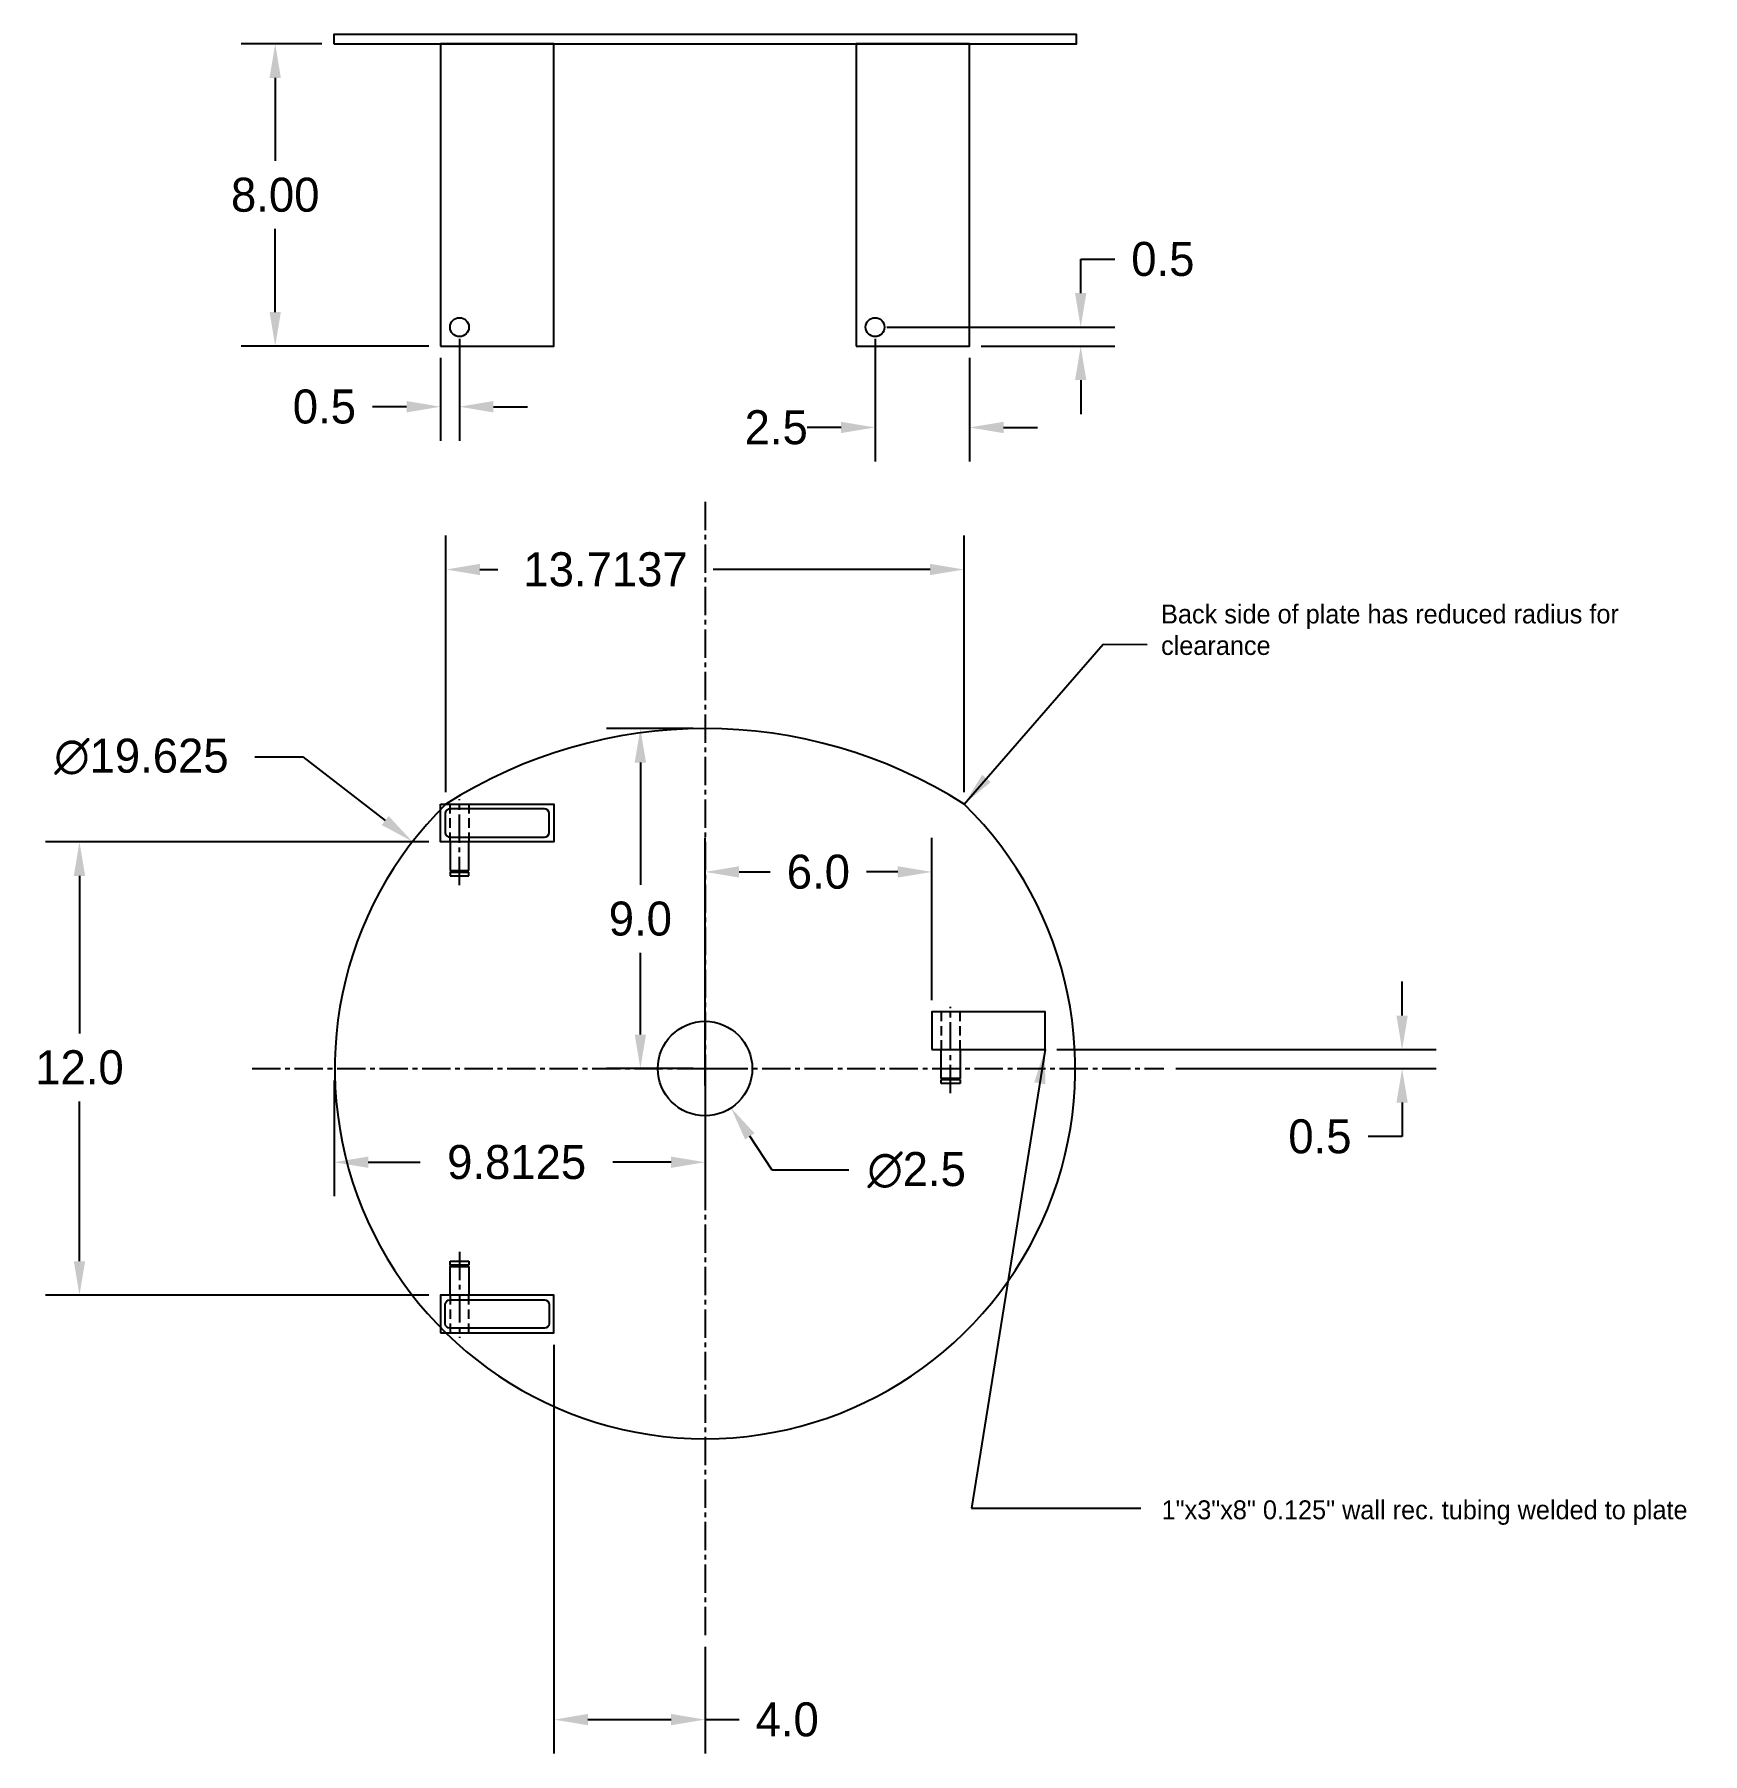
# Model space of a CAD drawing. Header units: inches. Extents: x 0.9 to 45, y -6.6 to 38.9.
import ezdxf

# ---------------------------------------------------------------- set-up
doc = ezdxf.new("R2010")
doc.units = ezdxf.units.IN
doc.header["$MEASUREMENT"] = 0
doc.linetypes.add('CENTER2', pattern=[1.125, 0.75, -0.125, 0.125, -0.125])
doc.linetypes.add('DASHED2', pattern=[0.375, 0.25, -0.125])
doc.layers.add('Dem', color=7, linetype='Continuous')
doc.dimstyles.get("Standard").update_dxf_attribs({"dimtxt": 0.18, "dimasz": 0.18, "dimexe": 0.18, "dimexo": 0.0625, "dimgap": 0.09, "dimtad": 0, "dimtih": 1, "dimtoh": 1, "dimdec": 4, "dimzin": 0, "dimdsep": 46, "dimtxsty": 'Standard', "dimcen": 0.09, "dimadec": 0, "dimazin": 0, "dimtfac": 1, "dimtdec": 4, "dimtofl": 0, "dimtmove": 0, "dimatfit": 3, "dimfxl": 0, "dimtolj": 1, "dimtzin": 0, "dimarcsym": 0})

# ---------------------------------------------------------------- blocks, each defined once
blk = doc.blocks.new('*D1')
at = {"layer": 'Defpoints', "color": 0}
for p in [(7.238, 38.632), (8.785, 38.632), (11.614, 30.632)]:
    blk.add_point(p, dxfattribs=at)
at = {"layer": 'Dem', "color": 0, "lineweight": -2}
for p, q in [((8.473, 38.632), (6.338, 38.632)), ((7.238, 37.732), (7.238, 35.532)), ((7.238, 31.532), (7.238, 33.732)), ((11.302, 30.632), (6.338, 30.632))]:
    blk.add_line(p, q, dxfattribs=at)
at = {"layer": 'Dem', "color": 0}
for points in [[(7.088, 37.732), (7.388, 37.732), (7.238, 38.632)], [(7.088, 31.532), (7.388, 31.532), (7.238, 30.632)]]:
    blk.add_solid(points, dxfattribs=at)
at = {"layer": 'Dem', "color": 0, "insert": (7.238, 34.632), "char_height": 0.9, "attachment_point": 5}
blk.add_mtext('\\A1;8.00', dxfattribs=at)
blk = doc.blocks.new('*D2')
at = {"layer": 'Defpoints', "color": 0}
for p in [(23.114, 31.132), (25.614, 30.632), (25.614, 28.477)]:
    blk.add_point(p, dxfattribs=at)
at = {"layer": 'Dem', "color": 0, "lineweight": -2}
for p, q in [((23.114, 30.82), (23.114, 27.577)), ((25.614, 30.32), (25.614, 27.577)), ((22.214, 28.477), (21.314, 28.477)), ((26.514, 28.477), (27.414, 28.477))]:
    blk.add_line(p, q, dxfattribs=at)
at = {"layer": 'Dem', "color": 0}
for points in [[(22.214, 28.627), (22.214, 28.327), (23.114, 28.477)], [(26.514, 28.627), (26.514, 28.327), (25.614, 28.477)]]:
    blk.add_solid(points, dxfattribs=at)
at = {"layer": 'Dem', "color": 0, "insert": (20.498, 28.477), "char_height": 0.9, "attachment_point": 5}
blk.add_mtext('\\A1;2.5', dxfattribs=at)
blk = doc.blocks.new('*D3')
at = {"layer": 'Defpoints', "color": 0}
for p in [(23.114, 31.132), (28.557, 31.132), (25.614, 30.632)]:
    blk.add_point(p, dxfattribs=at)
at = {"layer": 'Dem', "color": 0, "lineweight": -2}
for p, q in [((28.557, 32.032), (28.557, 32.932)), ((28.557, 32.932), (29.457, 32.932)), ((23.427, 31.132), (29.457, 31.132)), ((25.927, 30.632), (29.457, 30.632)), ((28.557, 29.732), (28.557, 28.832))]:
    blk.add_line(p, q, dxfattribs=at)
at = {"layer": 'Dem', "color": 0}
for points in [[(28.407, 32.032), (28.707, 32.032), (28.557, 31.132)], [(28.407, 29.732), (28.707, 29.732), (28.557, 30.632)]]:
    blk.add_solid(points, dxfattribs=at)
at = {"layer": 'Dem', "color": 0, "insert": (30.732, 32.932), "char_height": 0.9, "attachment_point": 5}
blk.add_mtext('\\A1;0.5', dxfattribs=at)
blk = doc.blocks.new('*D4')
at = {"layer": 'Defpoints', "color": 0}
for p in [(11.614, 17.507), (2.057, 5.507), (11.614, 5.507)]:
    blk.add_point(p, dxfattribs=at)
at = {"layer": 'Dem', "color": 0, "lineweight": -2}
for p, q in [((11.302, 17.507), (1.157, 17.507)), ((2.057, 16.607), (2.057, 12.435)), ((2.057, 6.407), (2.057, 10.635)), ((11.302, 5.507), (1.157, 5.507))]:
    blk.add_line(p, q, dxfattribs=at)
at = {"layer": 'Dem', "color": 0}
for points in [[(1.907, 16.607), (2.207, 16.607), (2.057, 17.507)], [(1.907, 6.407), (2.207, 6.407), (2.057, 5.507)]]:
    blk.add_solid(points, dxfattribs=at)
at = {"layer": 'Dem', "color": 0, "insert": (2.057, 11.535), "char_height": 0.9, "attachment_point": 5}
blk.add_mtext('\\A1;12.0', dxfattribs=at)
blk = doc.blocks.new('*D5')
at = {"layer": 'Defpoints', "color": 0}
for p in [(10.86, 17.521), (26.368, 5.494)]:
    blk.add_point(p, dxfattribs=at)
at = {"layer": 'Dem', "color": 0, "lineweight": -2}
for p, q in [((6.698, 19.76), (7.973, 19.76)), ((7.973, 19.76), (10.149, 18.072)), ((18.614, 11.057), (18.614, 11.957)), ((18.164, 11.507), (19.064, 11.507))]:
    blk.add_line(p, q, dxfattribs=at)
at = {"layer": 'Dem', "color": 0}
blk.add_solid([(10.241, 18.191), (10.057, 17.954), (10.86, 17.521)], dxfattribs=at)
at = {"layer": 'Dem', "color": 0, "insert": (3.698, 19.76), "char_height": 0.9, "attachment_point": 5}
blk.add_mtext('\\A1;∅19.625', dxfattribs=at)
blk = doc.blocks.new('*D6')
at = {"layer": 'Defpoints', "color": 0}
for p in [(16.902, 20.507), (18.614, 20.507), (18.614, 11.507)]:
    blk.add_point(p, dxfattribs=at)
at = {"layer": 'Dem', "color": 0, "lineweight": -2}
for p, q in [((18.302, 20.507), (16.002, 20.507)), ((16.902, 19.607), (16.902, 16.371)), ((16.902, 12.407), (16.902, 14.571)), ((18.302, 11.507), (16.002, 11.507))]:
    blk.add_line(p, q, dxfattribs=at)
at = {"layer": 'Dem', "color": 0}
for points in [[(16.752, 19.607), (17.052, 19.607), (16.902, 20.507)], [(16.752, 12.407), (17.052, 12.407), (16.902, 11.507)]]:
    blk.add_solid(points, dxfattribs=at)
at = {"layer": 'Dem', "color": 0, "insert": (16.902, 15.471), "char_height": 0.9, "attachment_point": 5}
blk.add_mtext('\\A1;9.0', dxfattribs=at)
blk = doc.blocks.new('*D7')
at = {"layer": 'Defpoints', "color": 0}
for p in [(8.802, 11.507), (18.614, 11.507), (8.802, 9.027)]:
    blk.add_point(p, dxfattribs=at)
at = {"layer": 'Dem', "color": 0, "lineweight": -2}
for p, q in [((8.802, 11.195), (8.802, 8.127)), ((18.614, 11.195), (18.614, 8.127)), ((9.702, 9.027), (11.078, 9.027)), ((17.714, 9.027), (16.178, 9.027))]:
    blk.add_line(p, q, dxfattribs=at)
at = {"layer": 'Dem', "color": 0}
for points in [[(9.702, 9.177), (9.702, 8.877), (8.802, 9.027)], [(17.714, 9.177), (17.714, 8.877), (18.614, 9.027)]]:
    blk.add_solid(points, dxfattribs=at)
at = {"layer": 'Dem', "color": 0, "insert": (13.628, 9.027), "char_height": 0.9, "attachment_point": 5}
blk.add_mtext('\\A1;9.8125', dxfattribs=at)
blk = doc.blocks.new('*D8')
at = {"layer": 'Defpoints', "color": 0}
for p in [(17.926, 12.55), (19.303, 10.464)]:
    blk.add_point(p, dxfattribs=at)
at = {"layer": 'Dem', "color": 0, "lineweight": -2}
for p, q in [((18.614, 11.057), (18.614, 11.957)), ((18.164, 11.507), (19.064, 11.507)), ((20.391, 8.817), (19.799, 9.713)), ((22.416, 8.817), (20.391, 8.817))]:
    blk.add_line(p, q, dxfattribs=at)
at = {"layer": 'Dem', "color": 0}
blk.add_solid([(19.924, 9.796), (19.674, 9.63), (19.303, 10.464)], dxfattribs=at)
at = {"layer": 'Dem', "color": 0, "insert": (24.216, 8.817), "char_height": 0.9, "attachment_point": 5}
blk.add_mtext('\\A1;∅2.5', dxfattribs=at)
blk = doc.blocks.new('*D9')
at = {"layer": 'Defpoints', "color": 0}
for p in [(14.614, 4.507), (18.614, -3.493), (18.614, -5.727)]:
    blk.add_point(p, dxfattribs=at)
at = {"layer": 'Dem', "color": 0, "lineweight": -2}
for p, q in [((14.614, 4.195), (14.614, -6.627)), ((18.614, -3.805), (18.614, -6.627)), ((15.514, -5.727), (17.714, -5.727)), ((18.614, -5.727), (19.514, -5.727))]:
    blk.add_line(p, q, dxfattribs=at)
at = {"layer": 'Dem', "color": 0}
for points in [[(15.514, -5.577), (15.514, -5.877), (14.614, -5.727)], [(17.714, -5.577), (17.714, -5.877), (18.614, -5.727)]]:
    blk.add_solid(points, dxfattribs=at)
at = {"layer": 'Dem', "color": 0, "insert": (20.789, -5.727), "char_height": 0.9, "attachment_point": 5}
blk.add_mtext('\\A1;4.0', dxfattribs=at)
blk = doc.blocks.new('*D10')
at = {"layer": 'Defpoints', "color": 0}
for p in [(25.471, 24.717), (11.758, 18.507), (25.471, 18.508)]:
    blk.add_point(p, dxfattribs=at)
at = {"layer": 'Dem', "color": 0, "lineweight": -2}
for p, q in [((11.758, 18.82), (11.758, 25.617)), ((25.471, 18.82), (25.471, 25.617)), ((12.658, 24.717), (13.131, 24.717)), ((24.571, 24.717), (18.831, 24.717))]:
    blk.add_line(p, q, dxfattribs=at)
at = {"layer": 'Dem', "color": 0}
for points in [[(12.658, 24.867), (12.658, 24.567), (11.758, 24.717)], [(24.571, 24.867), (24.571, 24.567), (25.471, 24.717)]]:
    blk.add_solid(points, dxfattribs=at)
at = {"layer": 'Dem', "color": 0, "insert": (15.981, 24.717), "char_height": 0.9, "attachment_point": 5}
blk.add_mtext('\\A1;13.7137', dxfattribs=at)
blk = doc.blocks.new('*D11')
at = {"layer": 'Defpoints', "color": 0}
for p in [(27.614, 12.007), (30.759, 11.507), (37.064, 11.507)]:
    blk.add_point(p, dxfattribs=at)
at = {"layer": 'Dem', "color": 0, "lineweight": -2}
for p, q in [((37.064, 12.907), (37.064, 13.807)), ((27.927, 12.007), (37.964, 12.007)), ((31.071, 11.507), (37.964, 11.507)), ((37.064, 10.607), (37.064, 9.707)), ((37.064, 9.707), (36.164, 9.707))]:
    blk.add_line(p, q, dxfattribs=at)
at = {"layer": 'Dem', "color": 0}
for points in [[(36.914, 12.907), (37.214, 12.907), (37.064, 12.007)], [(36.914, 10.607), (37.214, 10.607), (37.064, 11.507)]]:
    blk.add_solid(points, dxfattribs=at)
at = {"layer": 'Dem', "color": 0, "insert": (34.889, 9.707), "char_height": 0.9, "attachment_point": 5}
blk.add_mtext('\\A1;0.5', dxfattribs=at)
blk = doc.blocks.new('*D12')
at = {"layer": 'Defpoints', "color": 0}
for p in [(24.614, 16.712), (24.614, 13.007), (18.614, 11.507)]:
    blk.add_point(p, dxfattribs=at)
at = {"layer": 'Dem', "color": 0, "lineweight": -2}
for p, q in [((18.614, 11.82), (18.614, 17.612)), ((24.614, 13.32), (24.614, 17.612)), ((19.514, 16.712), (20.339, 16.712)), ((23.714, 16.712), (22.889, 16.712))]:
    blk.add_line(p, q, dxfattribs=at)
at = {"layer": 'Dem', "color": 0}
for points in [[(19.514, 16.862), (19.514, 16.562), (18.614, 16.712)], [(23.714, 16.862), (23.714, 16.562), (24.614, 16.712)]]:
    blk.add_solid(points, dxfattribs=at)
at = {"layer": 'Dem', "color": 0, "insert": (21.614, 16.712), "char_height": 0.9, "attachment_point": 5}
blk.add_mtext('\\A1;6.0', dxfattribs=at)
blk = doc.blocks.new('*D13')
at = {"layer": 'Defpoints', "color": 0}
for p in [(12.114, 31.132), (11.614, 30.632), (11.614, 29.026)]:
    blk.add_point(p, dxfattribs=at)
at = {"layer": 'Dem', "color": 0, "lineweight": -2}
for p, q in [((12.114, 30.82), (12.114, 28.126)), ((11.614, 30.32), (11.614, 28.126)), ((10.714, 29.026), (9.814, 29.026)), ((13.014, 29.026), (13.914, 29.026))]:
    blk.add_line(p, q, dxfattribs=at)
at = {"layer": 'Dem', "color": 0}
for points in [[(10.714, 29.176), (10.714, 28.876), (11.614, 29.026)], [(13.014, 29.176), (13.014, 28.876), (12.114, 29.026)]]:
    blk.add_solid(points, dxfattribs=at)
at = {"layer": 'Dem', "color": 0, "insert": (8.539, 29.026), "char_height": 0.9, "attachment_point": 5}
blk.add_mtext('\\A1;0.5', dxfattribs=at)

msp = doc.modelspace()

# ---------------------------------------------------------------- linework, layer by layer
at = {"linetype": 'CENTER2'}
for p, q in [((18.61442, 26.50716), (18.61442, -3.49284)), ((6.62485, 11.50716), (30.75875, 11.50716))]:
    msp.add_line(p, q, dxfattribs=at)
at = {"color": 3, "linetype": 'DASHED2'}
for p, q in [((11.86442, 17.50716), (11.86442, 18.50716)), ((12.36442, 18.50716), (12.36442, 17.50716)), ((24.86442, 13.00716), (24.86442, 12.00716)), ((25.36442, 12.00716), (25.36442, 13.00716)), ((11.86442, 5.50716), (11.86442, 4.50716)), ((12.36442, 4.50716), (12.36442, 5.50716))]:
    msp.add_line(p, q, dxfattribs=at)
msp.add_line((11.86442, 18.50716), (12.36442, 18.50716))
at = {"color": 3, "linetype": 'CENTER2'}
for p, q in [((12.11442, 16.35716), (12.11442, 18.63821)), ((25.11442, 10.85716), (25.11442, 13.13821)), ((12.11442, 6.65716), (12.11442, 4.37611))]:
    msp.add_line(p, q, dxfattribs=at)
at = {"color": 3}
for p, q in [((11.86442, 17.50716), (11.86442, 16.74716)), ((12.36442, 16.74716), (12.36442, 17.50716)), ((11.86442, 16.74716), (11.88042, 16.74716)), ((11.88042, 16.70716), (11.86442, 16.70716)), ((11.86442, 16.70716), (11.86442, 16.60716)), ((11.86442, 16.60716), (12.36442, 16.60716)), ((11.88042, 16.74716), (11.88042, 16.70716)), ((11.88042, 16.74716), (12.34842, 16.74716)), ((11.88042, 16.70716), (12.34842, 16.70716)), ((12.34842, 16.70716), (12.34842, 16.74716)), ((12.34842, 16.74716), (12.36442, 16.74716)), ((12.36442, 16.70716), (12.34842, 16.70716)), ((12.36442, 16.60716), (12.36442, 16.70716)), ((24.86442, 11.24716), (24.86442, 12.00716)), ((25.36442, 12.00716), (25.36442, 11.24716)), ((24.88042, 11.24716), (24.86442, 11.24716)), ((24.86442, 11.10716), (24.86442, 11.20716)), ((24.86442, 11.20716), (24.88042, 11.20716)), ((25.36442, 11.10716), (24.86442, 11.10716)), ((25.34842, 11.24716), (24.88042, 11.24716)), ((24.88042, 11.20716), (24.88042, 11.24716)), ((25.34842, 11.20716), (24.88042, 11.20716)), ((25.34842, 11.24716), (25.34842, 11.20716)), ((25.36442, 11.24716), (25.34842, 11.24716)), ((25.34842, 11.20716), (25.36442, 11.20716)), ((25.36442, 11.20716), (25.36442, 11.10716)), ((11.86442, 6.40716), (12.36442, 6.40716)), ((11.86442, 6.30716), (11.86442, 6.40716)), ((12.36442, 6.40716), (12.36442, 6.30716)), ((11.88042, 6.30716), (11.86442, 6.30716)), ((11.86442, 5.50716), (11.86442, 6.26716)), ((11.86442, 6.26716), (11.88042, 6.26716)), ((11.88042, 6.30716), (12.34842, 6.30716)), ((11.88042, 6.26716), (11.88042, 6.30716)), ((11.88042, 6.26716), (12.34842, 6.26716)), ((12.34842, 6.30716), (12.34842, 6.26716)), ((12.36442, 6.30716), (12.34842, 6.30716)), ((12.34842, 6.26716), (12.36442, 6.26716)), ((12.36442, 6.26716), (12.36442, 5.50716))]:
    msp.add_line(p, q, dxfattribs=at)
for points in [[(8.78538, 38.63216), (28.44346, 38.63216), (28.44346, 38.88216), (8.78538, 38.88216)], [(11.61442, 30.63216), (14.61442, 30.63216), (14.61442, 38.63216), (11.61442, 38.63216)], [(22.61442, 30.63216), (25.61442, 30.63216), (25.61442, 38.63216), (22.61442, 38.63216)], [(11.61442, 18.50716), (14.61442, 18.50716), (14.61442, 17.50716), (11.61442, 17.50716)], [(11.61442, 4.50716), (14.61442, 4.50716), (14.61442, 5.50716), (11.61442, 5.50716)]]:
    msp.add_lwpolyline(points, close=True)
for points in [[(14.36442, 18.38216), (11.86442, 18.38216, 0.41421356), (11.73942, 18.25716), (11.73942, 17.75716, 0.41421356), (11.86442, 17.63216), (14.36442, 17.63216, 0.41421356), (14.48942, 17.75716), (14.48942, 18.25716, 0.41421356)], [(14.36442, 4.63216), (11.86442, 4.63216, -0.41421356), (11.73942, 4.75716), (11.73942, 5.25716, -0.41421356), (11.86442, 5.38216), (14.36442, 5.38216, -0.41421356), (14.48942, 5.25716), (14.48942, 4.75716, -0.41421356)]]:
    msp.add_lwpolyline(points, format="xyb", close=True)
for centre, radius in [((12.11442, 31.13216), 0.25), ((23.11442, 31.13216), 0.25), ((18.61442, 11.50716), 1.25)]:
    msp.add_circle(centre, radius)
msp.add_arc((18.61474, 7.75214), 12.75505, 57.479295, 122.524159)
at = {"layer": 'Dem'}
msp.add_lwpolyline([(24.61442, 12.00716), (27.61442, 12.00716), (27.61442, 13.00716), (24.61442, 13.00716)], close=True, dxfattribs=at)
msp.add_arc((18.61442, 11.50716), 9.79925, 134.410807, 45.594301, dxfattribs=at)

# ---------------------------------------------------------------- texts
at = {"layer": 'Dem', "char_height": 0.5, "attachment_point": 1}
for s, insert, width in [('Back side of plate has reduced radius for clearance', (30.68436, 23.78926), 14.284), ('1"x3"x8" 0.125" wall rec. tubing welded to plate', (30.69782, 0.07616), 14.227)]:
    msp.add_mtext(s, dxfattribs=dict(at, insert=insert, width=width))

# ---------------------------------------------------------------- dimensions: what is measured, and where the dimension line sits
at = {"layer": 'Dem'}
for base, p1, p2, override, picture, middle in [((7.23752, 38.63216), (11.61442, 30.63216), (8.78538, 38.63216), {"dimscale": 5, "dimdec": 2}, '*D1', (7.23752, 34.63216)), ((28.55731, 31.13216), (25.61442, 30.63216), (23.11442, 31.13216), {"dimscale": 5, "dimdec": 1}, '*D3', (30.73231, 32.93216)), ((37.06435, 11.50716), (27.61442, 12.00716), (30.75875, 11.50716), {"dimscale": 5, "dimdec": 1}, '*D11', (34.88935, 9.70716))]:
    dim = msp.add_linear_dim(base=base, p1=p1, p2=p2, angle=90, dimstyle='Standard', override=override, dxfattribs=at)
    dim.commit()
    dim.dimension.update_dxf_attribs({"geometry": picture, "text_midpoint": middle})
for base, p1, p2, picture, middle in [((11.61442, 29.02613), (12.11442, 31.13216), (11.61442, 30.63216), '*D13', (8.53942, 29.02613)), ((24.61442, 16.71195), (18.61442, 11.50716), (24.61442, 13.00716), '*D12', (21.61442, 16.71195)), ((18.61442, -5.72732), (14.61442, 4.50716), (18.61442, -3.49284), '*D9', (20.78942, -5.72732))]:
    dim = msp.add_linear_dim(base=base, p1=p1, p2=p2, dimstyle='Standard', override={"dimscale": 5, "dimdec": 1}, dxfattribs=at)
    dim.commit()
    dim.dimension.update_dxf_attribs({"geometry": picture, "text_midpoint": middle})
for base, p1, p2, override, picture, middle in [((25.61442, 28.47746), (23.11442, 31.13216), (25.61442, 30.63216), {"dimscale": 5, "dimdec": 1, "dimtmove": 1}, '*D2', (20.49825, 28.47746)), ((25.47129, 24.7171), (11.75757, 18.50716), (25.47129, 18.50777), {"dimscale": 5}, '*D10', (15.98075, 24.7171)), ((8.80192, 9.02728), (18.61442, 11.50716), (8.80192, 11.50716), {"dimscale": 5}, '*D7', (13.62772, 9.02728))]:
    dim = msp.add_linear_dim(base=base, p1=p1, p2=p2, dimstyle='Standard', override=override, dxfattribs=at)
    dim.commit()
    dim.dimension.update_dxf_attribs({"geometry": picture, "text_midpoint": middle, "dimtype": 160})
for base, p1, p2, picture, middle in [((16.90206, 20.50719), (18.61442, 11.50716), (18.61442, 20.50719), '*D6', (16.90206, 15.47081)), ((2.05664, 5.50716), (11.61442, 17.50716), (11.61442, 5.50716), '*D4', (2.05664, 11.53539))]:
    dim = msp.add_linear_dim(base=base, p1=p1, p2=p2, angle=90, dimstyle='Standard', override={"dimscale": 5, "dimdec": 1}, dxfattribs=at)
    dim.commit()
    dim.dimension.update_dxf_attribs({"geometry": picture, "text_midpoint": middle, "dimtype": 160})
for p1, p2, override, picture, middle in [((26.36839, 5.49375), (10.86045, 17.52057), {"dimscale": 5, "dimdec": 3}, '*D5', (3.69761, 19.76017)), ((17.92566, 12.55029), (19.30317, 10.46403), {"dimscale": 5, "dimdec": 1}, '*D8', (24.21583, 8.81675))]:
    dim = msp.add_diameter_dim_2p(p1=p1, p2=p2, dimstyle='Standard', override=override, dxfattribs=at)
    dim.commit()
    dim.dimension.update_dxf_attribs({"geometry": picture, "text_midpoint": middle, "dimtype": 163})

# ---------------------------------------------------------------- leaders
at = {"layer": 'Dem', "annotation_type": 0, "has_hookline": 1, "hookline_direction": 0}
for points, text_width in [([(25.47191, 18.50716), (29.15163, 22.73981), (30.31767, 22.735)], 14.25), ([(27.61442, 12.00716), (25.66418, -0.13394), (30.15241, -0.13394)], 13.25)]:
    msp.add_leader(points, dimstyle='Standard', override={"dimscale": 5, "dimgap": 0.09, "dimtad": 0}, dxfattribs=dict(at, text_width=text_width))

doc.saveas('drawing.dxf')
